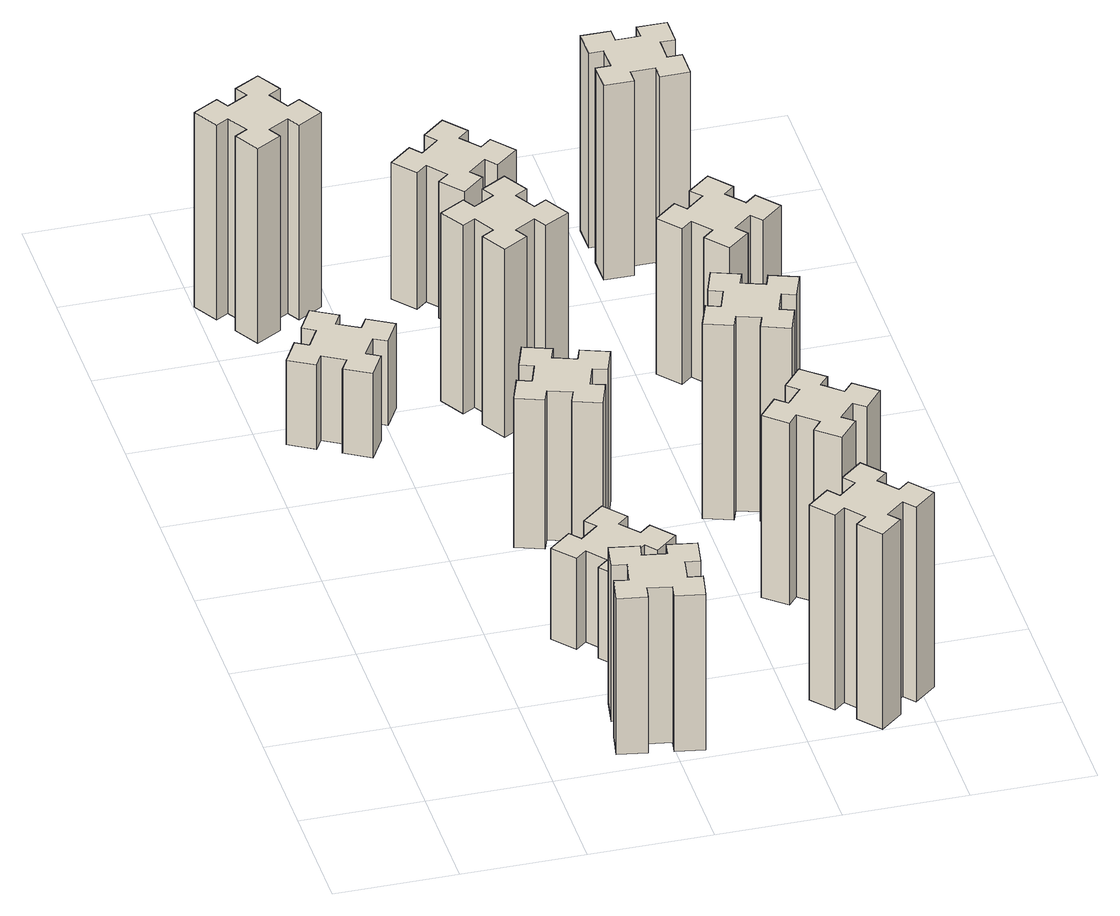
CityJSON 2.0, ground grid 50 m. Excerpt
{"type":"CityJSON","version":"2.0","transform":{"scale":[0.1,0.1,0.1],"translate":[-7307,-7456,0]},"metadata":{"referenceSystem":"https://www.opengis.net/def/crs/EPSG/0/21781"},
"CityObjects":{
"building1":{"type":"Building","attributes":{"class":"1000","function":"1000","usage":"1000","yearOfConstruction":2016,"roofType":"1000","measuredHeight":72,"storeysAboveGround":30,"storeysBelowGround":0},"geometry":[{"type":"Solid","lod":"1","boundaries":[[[[0,1,2,3,4,5,6,7,8,9,10,11,12,13,14,15,16,17,18,19]],[[17,16,20,21]],[[16,15,22,20]],[[15,14,23,22]],[[14,13,24,23]],[[13,12,25,24]],[[12,11,26,25]],[[11,10,27,26]],[[10,9,28,27]],[[9,8,29,28]],[[8,7,30,29]],[[7,6,31,30]],[[6,5,32,31]],[[5,4,33,32]],[[4,3,34,33]],[[3,2,35,34]],[[2,1,36,35]],[[1,0,37,36]],[[0,19,38,37]],[[19,18,39,38]],[[18,17,21,39]],[[24,25,26,27,28,29,30,31,32,33,34,35,36,37,38,39,21,20,22,23]]]]}]},
"building2":{"type":"Building","attributes":{"class":"1000","function":"1000","usage":"1000","yearOfConstruction":2016,"roofType":"1000","measuredHeight":39,"storeysAboveGround":30,"storeysBelowGround":0},"geometry":[{"type":"Solid","lod":"1","boundaries":[[[[40,41,42,43,44,45,46,47,48,49,50,51,52,53,54,55,56,57,58,59]],[[57,56,60,61]],[[56,55,62,60]],[[55,54,63,62]],[[54,53,64,63]],[[53,52,65,64]],[[52,51,66,65]],[[51,50,67,66]],[[50,49,68,67]],[[49,48,69,68]],[[48,47,70,69]],[[47,46,71,70]],[[46,45,72,71]],[[45,44,73,72]],[[44,43,74,73]],[[43,42,75,74]],[[42,41,76,75]],[[41,40,77,76]],[[40,59,78,77]],[[59,58,79,78]],[[58,57,61,79]],[[64,65,66,67,68,69,70,71,72,73,74,75,76,77,78,79,61,60,62,63]]]]}]},
"building3":{"type":"Building","attributes":{"class":"1000","function":"1000","usage":"1000","yearOfConstruction":2016,"roofType":"1000","measuredHeight":90,"storeysAboveGround":30,"storeysBelowGround":0},"geometry":[{"type":"Solid","lod":"1","boundaries":[[[[80,81,82,83,84,85,86,87,88,89,90,91,92,93,94,95,96,97,98,99]],[[97,96,100,101]],[[96,95,102,100]],[[95,94,103,102]],[[94,93,104,103]],[[93,92,105,104]],[[92,91,106,105]],[[91,90,107,106]],[[90,89,108,107]],[[89,88,109,108]],[[88,87,110,109]],[[87,86,111,110]],[[86,85,112,111]],[[85,84,113,112]],[[84,83,114,113]],[[83,82,115,114]],[[82,81,116,115]],[[81,80,117,116]],[[80,99,118,117]],[[99,98,119,118]],[[98,97,101,119]],[[104,105,106,107,108,109,110,111,112,113,114,115,116,117,118,119,101,100,102,103]]]]}]},
"building4":{"type":"Building","attributes":{"class":"1000","function":"1000","usage":"1000","yearOfConstruction":2016,"roofType":"1000","measuredHeight":42,"storeysAboveGround":30,"storeysBelowGround":0},"geometry":[{"type":"Solid","lod":"1","boundaries":[[[[120,121,122,123,124,125,126,127,128,129,130,131,132,133,134,135,136,137,138,139]],[[137,136,140,141]],[[136,135,142,140]],[[135,134,143,142]],[[134,133,144,143]],[[133,132,145,144]],[[132,131,146,145]],[[131,130,147,146]],[[130,129,148,147]],[[129,128,149,148]],[[128,127,150,149]],[[127,126,151,150]],[[126,125,152,151]],[[125,124,153,152]],[[124,123,154,153]],[[123,122,155,154]],[[122,121,156,155]],[[121,120,157,156]],[[120,139,158,157]],[[139,138,159,158]],[[138,137,141,159]],[[144,145,146,147,148,149,150,151,152,153,154,155,156,157,158,159,141,140,142,143]]]]}]},
"building5":{"type":"Building","attributes":{"class":"1000","function":"1000","usage":"1000","yearOfConstruction":2016,"roofType":"1000","measuredHeight":69,"storeysAboveGround":30,"storeysBelowGround":0},"geometry":[{"type":"Solid","lod":"1","boundaries":[[[[160,161,162,163,164,165,166,167,168,169,170,171,172,173,174,175,176,177,178,179]],[[177,176,180,181]],[[176,175,182,180]],[[175,174,183,182]],[[174,173,184,183]],[[173,172,185,184]],[[172,171,186,185]],[[171,170,187,186]],[[170,169,188,187]],[[169,168,189,188]],[[168,167,190,189]],[[167,166,191,190]],[[166,165,192,191]],[[165,164,193,192]],[[164,163,194,193]],[[163,162,195,194]],[[162,161,196,195]],[[161,160,197,196]],[[160,179,198,197]],[[179,178,199,198]],[[178,177,181,199]],[[184,185,186,187,188,189,190,191,192,193,194,195,196,197,198,199,181,180,182,183]]]]}]},
"building6":{"type":"Building","attributes":{"class":"1000","function":"1000","usage":"1000","yearOfConstruction":2016,"roofType":"1000","measuredHeight":87,"storeysAboveGround":30,"storeysBelowGround":0},"geometry":[{"type":"Solid","lod":"1","boundaries":[[[[200,201,202,203,204,205,206,207,208,209,210,211,212,213,214,215,216,217,218,219]],[[217,216,220,221]],[[216,215,222,220]],[[215,214,223,222]],[[214,213,224,223]],[[213,212,225,224]],[[212,211,226,225]],[[211,210,227,226]],[[210,209,228,227]],[[209,208,229,228]],[[208,207,230,229]],[[207,206,231,230]],[[206,205,232,231]],[[205,204,233,232]],[[204,203,234,233]],[[203,202,235,234]],[[202,201,236,235]],[[201,200,237,236]],[[200,219,238,237]],[[219,218,239,238]],[[218,217,221,239]],[[224,225,226,227,228,229,230,231,232,233,234,235,236,237,238,239,221,220,222,223]]]]}]},
"building7":{"type":"Building","attributes":{"class":"1000","function":"1000","usage":"1000","yearOfConstruction":2016,"roofType":"1000","measuredHeight":90,"storeysAboveGround":30,"storeysBelowGround":0},"geometry":[{"type":"Solid","lod":"1","boundaries":[[[[240,241,242,243,244,245,246,247,248,249,250,251,252,253,254,255,256,257,258,259]],[[257,256,260,261]],[[256,255,262,260]],[[255,254,263,262]],[[254,253,264,263]],[[253,252,265,264]],[[252,251,266,265]],[[251,250,267,266]],[[250,249,268,267]],[[249,248,269,268]],[[248,247,270,269]],[[247,246,271,270]],[[246,245,272,271]],[[245,244,273,272]],[[244,243,274,273]],[[243,242,275,274]],[[242,241,276,275]],[[241,240,277,276]],[[240,259,278,277]],[[259,258,279,278]],[[258,257,261,279]],[[264,265,266,267,268,269,270,271,272,273,274,275,276,277,278,279,261,260,262,263]]]]}]},
"building8":{"type":"Building","attributes":{"class":"1000","function":"1000","usage":"1000","yearOfConstruction":2016,"roofType":"1000","measuredHeight":63,"storeysAboveGround":30,"storeysBelowGround":0},"geometry":[{"type":"Solid","lod":"1","boundaries":[[[[280,281,282,283,284,285,286,287,288,289,290,291,292,293,294,295,296,297,298,299]],[[297,296,300,301]],[[296,295,302,300]],[[295,294,303,302]],[[294,293,304,303]],[[293,292,305,304]],[[292,291,306,305]],[[291,290,307,306]],[[290,289,308,307]],[[289,288,309,308]],[[288,287,310,309]],[[287,286,311,310]],[[286,285,312,311]],[[285,284,313,312]],[[284,283,314,313]],[[283,282,315,314]],[[282,281,316,315]],[[281,280,317,316]],[[280,299,318,317]],[[299,298,319,318]],[[298,297,301,319]],[[304,305,306,307,308,309,310,311,312,313,314,315,316,317,318,319,301,300,302,303]]]]}]},
"building9":{"type":"Building","attributes":{"class":"1000","function":"1000","usage":"1000","yearOfConstruction":2016,"roofType":"1000","measuredHeight":84,"storeysAboveGround":30,"storeysBelowGround":0},"geometry":[{"type":"Solid","lod":"1","boundaries":[[[[320,321,322,323,324,325,326,327,328,329,330,331,332,333,334,335,336,337,338,339]],[[337,336,340,341]],[[336,335,342,340]],[[335,334,343,342]],[[334,333,344,343]],[[333,332,345,344]],[[332,331,346,345]],[[331,330,347,346]],[[330,329,348,347]],[[329,328,349,348]],[[328,327,350,349]],[[327,326,351,350]],[[326,325,352,351]],[[325,324,353,352]],[[324,323,354,353]],[[323,322,355,354]],[[322,321,356,355]],[[321,320,357,356]],[[320,339,358,357]],[[339,338,359,358]],[[338,337,341,359]],[[344,345,346,347,348,349,350,351,352,353,354,355,356,357,358,359,341,340,342,343]]]]}]},
"building10":{"type":"Building","attributes":{"class":"1000","function":"1000","usage":"1000","yearOfConstruction":2016,"roofType":"1000","measuredHeight":90,"storeysAboveGround":30,"storeysBelowGround":0},"geometry":[{"type":"Solid","lod":"1","boundaries":[[[[360,361,362,363,364,365,366,367,368,369,370,371,372,373,374,375,376,377,378,379]],[[377,376,380,381]],[[376,375,382,380]],[[375,374,383,382]],[[374,373,384,383]],[[373,372,385,384]],[[372,371,386,385]],[[371,370,387,386]],[[370,369,388,387]],[[369,368,389,388]],[[368,367,390,389]],[[367,366,391,390]],[[366,365,392,391]],[[365,364,393,392]],[[364,363,394,393]],[[363,362,395,394]],[[362,361,396,395]],[[361,360,397,396]],[[360,379,398,397]],[[379,378,399,398]],[[378,377,381,399]],[[384,385,386,387,388,389,390,391,392,393,394,395,396,397,398,399,381,380,382,383]]]]}]},
"building11":{"type":"Building","attributes":{"class":"1000","function":"1000","usage":"1000","yearOfConstruction":2016,"roofType":"1000","measuredHeight":72,"storeysAboveGround":30,"storeysBelowGround":0},"geometry":[{"type":"Solid","lod":"1","boundaries":[[[[400,401,402,403,404,405,406,407,408,409,410,411,412,413,414,415,416,417,418,419]],[[417,416,420,421]],[[416,415,422,420]],[[415,414,423,422]],[[414,413,424,423]],[[413,412,425,424]],[[412,411,426,425]],[[411,410,427,426]],[[410,409,428,427]],[[409,408,429,428]],[[408,407,430,429]],[[407,406,431,430]],[[406,405,432,431]],[[405,404,433,432]],[[404,403,434,433]],[[403,402,435,434]],[[402,401,436,435]],[[401,400,437,436]],[[400,419,438,437]],[[419,418,439,438]],[[418,417,421,439]],[[424,425,426,427,428,429,430,431,432,433,434,435,436,437,438,439,421,420,422,423]]]]}]},
"building12":{"type":"Building","attributes":{"class":"1000","function":"1000","usage":"1000","yearOfConstruction":2016,"roofType":"1000","measuredHeight":90,"storeysAboveGround":30,"storeysBelowGround":0},"geometry":[{"type":"Solid","lod":"1","boundaries":[[[[440,441,442,443,444,445,446,447,448,449,450,451,452,453,454,455,456,457,458,459]],[[457,456,460,461]],[[456,455,462,460]],[[455,454,463,462]],[[454,453,464,463]],[[453,452,465,464]],[[452,451,466,465]],[[451,450,467,466]],[[450,449,468,467]],[[449,448,469,468]],[[448,447,470,469]],[[447,446,471,470]],[[446,445,472,471]],[[445,444,473,472]],[[444,443,474,473]],[[443,442,475,474]],[[442,441,476,475]],[[441,440,477,476]],[[440,459,478,477]],[[459,458,479,478]],[[458,457,461,479]],[[464,465,466,467,468,469,470,471,472,473,474,475,476,477,478,479,461,460,462,463]]]]}]}
},
"vertices":[
[876,314,0],[858,215,0],[799,226,0],[778,107,0],[897,87,0],[907,146,0],[1005,128,0],[995,69,0],[1113,48,0],[1134,167,0],[1075,177,0],[1092,275,0],[1151,265,0],[1172,383,0],[1054,404,0],[1044,345,0],[945,362,0],[956,421,0],[837,442,0],[817,324,0],[945,362,720],[956,421,720],[1044,345,720],[1054,404,720],[1172,383,720],[1151,265,720],[1092,275,720],[1075,177,720],[1134,167,720],[1113,48,720],[995,69,720],[1005,128,720],[907,146,720],[897,87,720],[778,107,720],[799,226,720],[858,215,720],[876,314,720],[817,324,720],[837,442,720],
[406,2367,0],[456,2454,0],[508,2424,0],[568,2528,0],[464,2588,0],[434,2536,0],[347,2586,0],[377,2638,0],[273,2698,0],[213,2594,0],[265,2564,0],[215,2477,0],[163,2507,0],[103,2403,0],[207,2343,0],[237,2395,0],[324,2345,0],[294,2293,0],[398,2233,0],[458,2337,0],[324,2345,390],[294,2293,390],[237,2395,390],[207,2343,390],[103,2403,390],[163,2507,390],[215,2477,390],[265,2564,390],[213,2594,390],[273,2698,390],[377,2638,390],[347,2586,390],[434,2536,390],[464,2588,390],[568,2528,390],[508,2424,390],[456,2454,390],[406,2367,390],[458,2337,390],[398,2233,390],
[224,3426,0],[137,3376,0],[107,3428,0],[3,3368,0],[63,3264,0],[115,3294,0],[165,3207,0],[113,3177,0],[173,3073,0],[277,3133,0],[247,3185,0],[334,3235,0],[364,3183,0],[468,3243,0],[408,3347,0],[356,3317,0],[306,3404,0],[358,3434,0],[298,3538,0],[194,3478,0],[306,3404,900],[358,3434,900],[356,3317,900],[408,3347,900],[468,3243,900],[364,3183,900],[334,3235,900],[247,3185,900],[277,3133,900],[173,3073,900],[113,3177,900],[165,3207,900],[115,3294,900],[63,3264,900],[3,3368,900],[107,3428,900],[137,3376,900],[224,3426,900],[194,3478,900],[298,3538,900],
[943,1002,0],[866,937,0],[828,983,0],[736,906,0],[813,814,0],[859,853,0],[923,776,0],[877,738,0],[954,646,0],[1046,723,0],[1008,769,0],[1084,833,0],[1123,787,0],[1215,864,0],[1138,956,0],[1092,918,0],[1027,994,0],[1073,1033,0],[996,1125,0],[904,1048,0],[1027,994,420],[1073,1033,420],[1092,918,420],[1138,956,420],[1215,864,420],[1123,787,420],[1084,833,420],[1008,769,420],[1046,723,420],[954,646,420],[877,738,420],[923,776,420],[859,853,420],[813,814,420],[736,906,420],[828,983,420],[866,937,420],[943,1002,420],[904,1048,420],[996,1125,420],
[1062,1541,0],[1096,1635,0],[1152,1614,0],[1193,1727,0],[1080,1768,0],[1060,1712,0],[966,1746,0],[987,1802,0],[874,1843,0],[833,1730,0],[889,1710,0],[855,1616,0],[799,1637,0],[757,1524,0],[870,1483,0],[891,1539,0],[985,1505,0],[964,1449,0],[1077,1407,0],[1118,1520,0],[985,1505,690],[964,1449,690],[891,1539,690],[870,1483,690],[757,1524,690],[799,1637,690],[855,1616,690],[889,1710,690],[833,1730,690],[874,1843,690],[987,1802,690],[966,1746,690],[1060,1712,690],[1080,1768,690],[1193,1727,690],[1152,1614,690],[1096,1635,690],[1062,1541,690],[1118,1520,690],[1077,1407,690],
[855,2454,0],[905,2367,0],[853,2337,0],[913,2233,0],[1017,2293,0],[987,2345,0],[1074,2395,0],[1104,2343,0],[1208,2403,0],[1148,2507,0],[1096,2477,0],[1046,2564,0],[1098,2594,0],[1038,2698,0],[934,2638,0],[964,2586,0],[877,2536,0],[847,2588,0],[743,2528,0],[803,2424,0],[877,2536,870],[847,2588,870],[964,2586,870],[934,2638,870],[1038,2698,870],[1098,2594,870],[1046,2564,870],[1096,2477,870],[1148,2507,870],[1208,2403,870],[1104,2343,870],[1074,2395,870],[987,2345,870],[1017,2293,870],[913,2233,870],[853,2337,870],[905,2367,870],[855,2454,870],[803,2424,870],[743,2528,870],
[1932,278,0],[1867,354,0],[1913,393,0],[1836,485,0],[1744,408,0],[1783,362,0],[1706,297,0],[1668,343,0],[1576,266,0],[1653,174,0],[1699,213,0],[1763,136,0],[1717,98,0],[1794,6,0],[1886,83,0],[1848,129,0],[1924,193,0],[1963,147,0],[2055,224,0],[1978,316,0],[1924,193,900],[1963,147,900],[1848,129,900],[1886,83,900],[1794,6,900],[1717,98,900],[1763,136,900],[1699,213,900],[1653,174,900],[1576,266,900],[1668,343,900],[1706,297,900],[1783,362,900],[1744,408,900],[1836,485,900],[1913,393,900],[1867,354,900],[1932,278,900],[1978,316,900],[2055,224,900],
[1092,3238,0],[1027,3314,0],[1073,3353,0],[996,3445,0],[904,3368,0],[943,3322,0],[866,3257,0],[828,3303,0],[736,3226,0],[813,3134,0],[859,3173,0],[923,3096,0],[877,3058,0],[954,2966,0],[1046,3043,0],[1008,3089,0],[1084,3153,0],[1123,3107,0],[1215,3184,0],[1138,3276,0],[1084,3153,630],[1123,3107,630],[1008,3089,630],[1046,3043,630],[954,2966,630],[877,3058,630],[923,3096,630],[859,3173,630],[813,3134,630],[736,3226,630],[828,3303,630],[866,3257,630],[943,3322,630],[904,3368,630],[996,3445,630],[1073,3353,630],[1027,3314,630],[1092,3238,630],[1138,3276,630],[1215,3184,630],
[1867,876,0],[1932,953,0],[1978,914,0],[2055,1006,0],[1963,1083,0],[1924,1037,0],[1848,1102,0],[1886,1148,0],[1794,1225,0],[1717,1133,0],[1763,1094,0],[1699,1018,0],[1653,1056,0],[1576,964,0],[1668,887,0],[1706,933,0],[1783,869,0],[1744,823,0],[1836,746,0],[1913,838,0],[1783,869,840],[1744,823,840],[1706,933,840],[1668,887,840],[1576,964,840],[1653,1056,840],[1699,1018,840],[1763,1094,840],[1717,1133,840],[1794,1225,840],[1886,1148,840],[1848,1102,840],[1924,1037,840],[1963,1083,840],[2055,1006,840],[1978,914,840],[1932,953,840],[1867,876,840],[1913,838,840],[1836,746,840],
[1800,1712,0],[1706,1746,0],[1727,1802,0],[1614,1843,0],[1573,1730,0],[1629,1710,0],[1595,1616,0],[1539,1637,0],[1497,1524,0],[1610,1483,0],[1631,1539,0],[1725,1505,0],[1704,1449,0],[1817,1407,0],[1858,1520,0],[1802,1541,0],[1836,1635,0],[1892,1614,0],[1933,1727,0],[1820,1768,0],[1836,1635,900],[1892,1614,900],[1802,1541,900],[1858,1520,900],[1817,1407,900],[1704,1449,900],[1725,1505,900],[1631,1539,900],[1610,1483,900],[1497,1524,900],[1539,1637,900],[1595,1616,900],[1629,1710,900],[1573,1730,900],[1614,1843,900],[1727,1802,900],[1706,1746,900],[1800,1712,900],[1820,1768,900],[1933,1727,900],
[1699,2433,0],[1763,2356,0],[1717,2318,0],[1794,2226,0],[1886,2303,0],[1848,2349,0],[1924,2413,0],[1963,2367,0],[2055,2444,0],[1978,2536,0],[1932,2498,0],[1867,2574,0],[1913,2613,0],[1836,2705,0],[1744,2628,0],[1783,2582,0],[1706,2517,0],[1668,2563,0],[1576,2486,0],[1653,2394,0],[1706,2517,720],[1668,2563,720],[1783,2582,720],[1744,2628,720],[1836,2705,720],[1913,2613,720],[1867,2574,720],[1932,2498,720],[1978,2536,720],[2055,2444,720],[1963,2367,720],[1924,2413,720],[1848,2349,720],[1886,2303,720],[1794,2226,720],[1717,2318,720],[1763,2356,720],[1699,2433,720],[1653,2394,720],[1576,2486,720],
[1665,3195,0],[1765,3195,0],[1765,3135,0],[1885,3135,0],[1885,3255,0],[1825,3255,0],[1825,3355,0],[1885,3355,0],[1885,3475,0],[1765,3475,0],[1765,3415,0],[1665,3415,0],[1665,3475,0],[1545,3475,0],[1545,3355,0],[1605,3355,0],[1605,3255,0],[1545,3255,0],[1545,3135,0],[1665,3135,0],[1605,3255,900],[1545,3255,900],[1605,3355,900],[1545,3355,900],[1545,3475,900],[1665,3475,900],[1665,3415,900],[1765,3415,900],[1765,3475,900],[1885,3475,900],[1885,3355,900],[1825,3355,900],[1825,3255,900],[1885,3255,900],[1885,3135,900],[1765,3135,900],[1765,3195,900],[1665,3195,900],[1665,3135,900],[1545,3135,900]
]}
